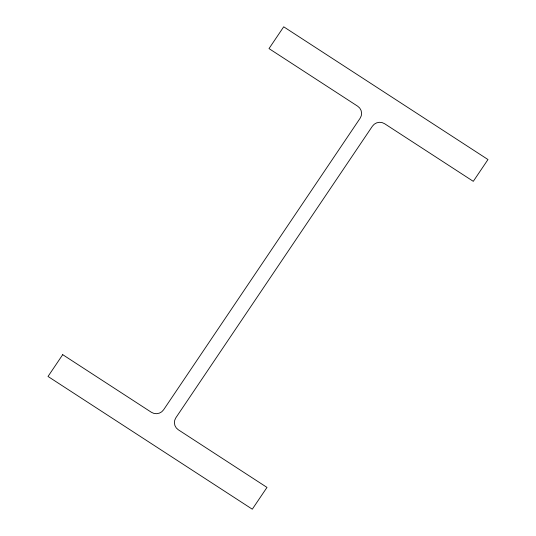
<?xml version="1.0" encoding="UTF-8"?>
<svg xmlns="http://www.w3.org/2000/svg" width="536" height="536" viewBox="0 0 536 536"><rect width="100%" height="100%" fill="white"/><g stroke="black" fill="none" stroke-linecap="round" stroke-linejoin="round"><path stroke-width="0.8" d="M62.712 354.665L48.019 376.46L252.295 509.2L266.988 487.405L178.3 429.772A8.824 8.67 -17.3 0 1 175.875 417.752L372.386 126.215A8.824 8.67 -17.3 0 1 384.607 123.709L473.288 181.335L487.981 159.54L283.705 26.8L269.012 48.595L357.7 106.229A8.824 8.67 -17.3 0 1 360.125 118.248L163.614 409.785A8.824 8.67 -17.3 0 1 151.393 412.291L62.712 354.665"/></g></svg>
